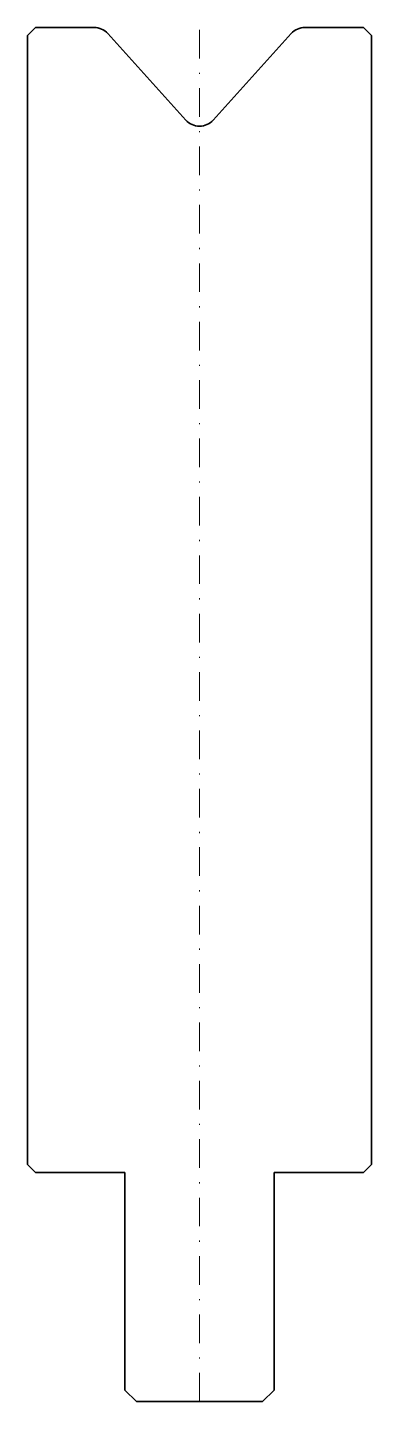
# Model space of a CAD drawing. Header units: millimetres. Extents: x -15 to 15, y -120 to 0.
import ezdxf

# ---------------------------------------------------------------- set-up
doc = ezdxf.new("R2010")
doc.units = ezdxf.units.MM
doc.header["$LTSCALE"] = 5
doc.linetypes.add('AUSGEZOGEN', pattern=[0])
doc.linetypes.add('DASHDOT', pattern=[1, 0.5, -0.25, 0, -0.25])
doc.layers.add('2', color=7, linetype='Continuous')

msp = doc.modelspace()

# ---------------------------------------------------------------- linework, layer by layer
at = {"layer": '2', "color": 7, "linetype": 'DASHDOT', "lineweight": 18}
msp.add_line((0, -120), (0, 0), dxfattribs=at)
at = {"layer": '2', "color": 7, "linetype": 'AUSGEZOGEN', "lineweight": 35}
for p, q in [((-14.3, 0), (-15, -0.7)), ((-15, -0.7), (-15, -99.3)), ((-9.19, 0), (-14.3, 0)), ((-1.19, -8.09), (-8, -0.53)), ((8, -0.53), (1.19, -8.09)), ((14.3, 0), (9.19, 0)), ((15, -0.7), (14.3, 0)), ((15, -99.3), (15, -0.7)), ((-15, -99.3), (-14.3, -100)), ((14.3, -100), (15, -99.3)), ((-14.3, -100), (-6.5, -100)), ((-6.5, -100), (-6.5, -119)), ((6.5, -119), (6.5, -100)), ((6.5, -100), (14.3, -100)), ((-6.5, -119), (-5.5, -120)), ((-5.5, -120), (5.5, -120)), ((5.5, -120), (6.5, -119))]:
    msp.add_line(p, q, dxfattribs=at)
for centre, start, end in [((-9.19, -1.6), 42, 90), ((9.19, -1.6), 90, 138), ((0, -7.02), 222, 318)]:
    msp.add_arc(centre, 1.6, start, end, dxfattribs=at)

doc.saveas('drawing.dxf')
